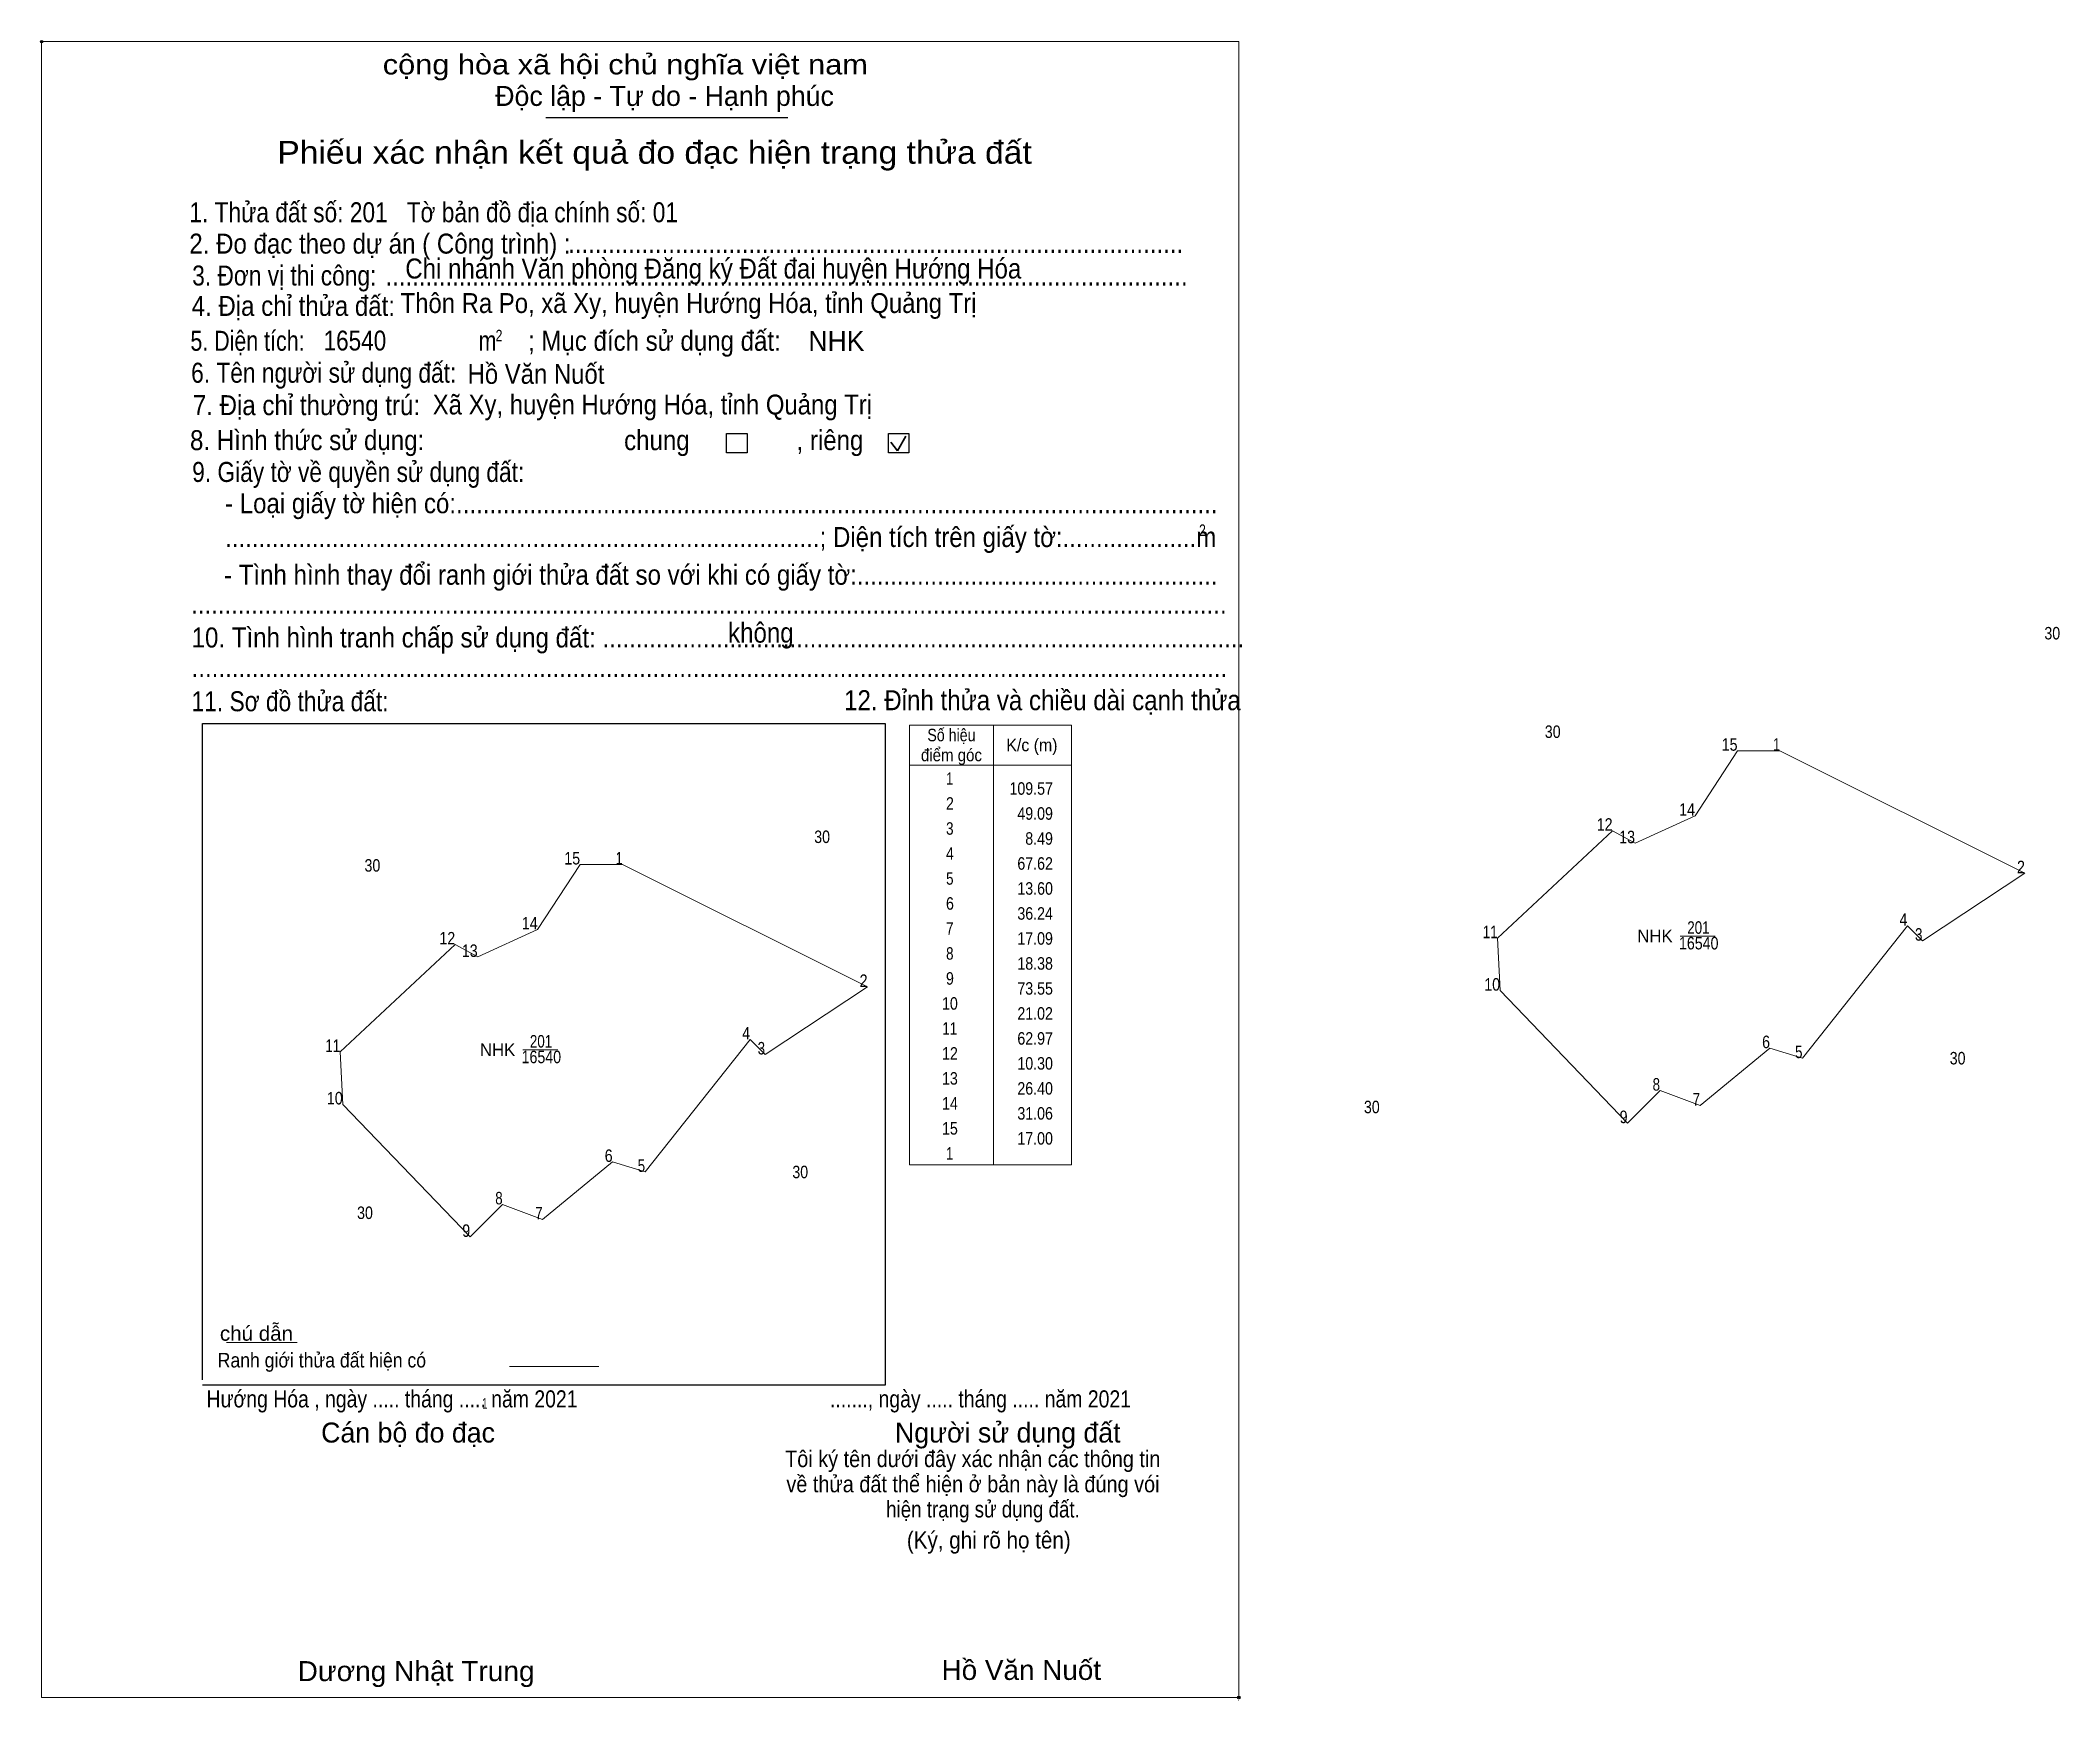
# Model space of a CAD drawing. Header units: metres. Extents: x 552074 to 552882, y 1818228 to 1818892.
import ezdxf
from ezdxf.enums import TextEntityAlignment as Align

# ---------------------------------------------------------------- set-up
doc = ezdxf.new("R2010")
doc.units = ezdxf.units.M
doc.header["$LTSCALE"] = 2
doc.header["$PDMODE"] = 32
doc.header["$PDSIZE"] = 1
for name, color, linetype, lineweight in [('1', 7, 'Continuous', 13), ('17', 7, 'Continuous', 13), ('2', 7, 'Continuous', 25), ('32', 7, 'Continuous', 13), ('6', 7, 'Continuous', 13), ('63', 7, 'Continuous', 13)]:
    doc.layers.add(name, color=color, linetype=linetype, lineweight=lineweight)

msp = doc.modelspace()

# ---------------------------------------------------------------- linework, layer by layer
at = {"layer": '1'}
for points in [[(552770, 1818608), (552868, 1818559), (552827, 1818532), (552821, 1818538), (552779, 1818485), (552766, 1818489), (552738, 1818466), (552722, 1818472), (552709, 1818459), (552658, 1818512), (552657, 1818533), (552703, 1818576), (552712, 1818571), (552736, 1818582), (552753, 1818608)], [(552306.88, 1818562.48), (552404.88, 1818513.48), (552363.88, 1818486.48), (552357.88, 1818492.48), (552315.88, 1818439.48), (552302.88, 1818443.48), (552274.88, 1818420.48), (552258.88, 1818426.48), (552245.88, 1818413.48), (552194.88, 1818466.48), (552193.88, 1818487.48), (552239.88, 1818530.48), (552248.88, 1818525.48), (552272.88, 1818536.48), (552289.88, 1818562.48)]]:
    msp.add_lwpolyline(points, close=True, dxfattribs=at)
at = {"layer": '17'}
msp.add_line((552148.38, 1818371.16), (552176.62, 1818371.16), dxfattribs=at)
at = {"layer": '2'}
for p, q in [((552276.17, 1818861.36), (552373.04, 1818861.36)), ((552138.81, 1818618.86), (552411.94, 1818618.86)), ((552138.81, 1818356.34), (552138.81, 1818618.86)), ((552411.94, 1818354.19), (552138.81, 1818354.19))]:
    msp.add_line(p, q, dxfattribs=at)
at = {"layer": '2', "lineweight": 35}
for p, q in [((552414.17, 1818731.51), (552416.89, 1818727.97)), ((552416.89, 1818727.97), (552420.21, 1818733.9))]:
    msp.add_line(p, q, dxfattribs=at)
at = {"layer": '2', "lineweight": 13}
msp.add_lwpolyline([(552074.4, 1818891.74), (552553.44, 1818891.74), (552553.44, 1818229.18), (552074.4, 1818229.18)], close=True, dxfattribs=at)
at = {"layer": '2'}
for points in [[(552348.5, 1818734.93), (552356.72, 1818734.93), (552356.72, 1818727.25), (552348.5, 1818727.25)], [(552413.22, 1818734.93), (552421.45, 1818734.93), (552421.45, 1818727.25), (552413.22, 1818727.25)]]:
    msp.add_lwpolyline(points, close=True, dxfattribs=at)
for p in [(552074.4, 1818891.74), (552553.43, 1818229.18)]:
    msp.add_point(p, dxfattribs=at)
at = {"layer": '32'}
for p, q in [((552753, 1818608), (552770, 1818608)), ((552289.88, 1818562.48), (552306.88, 1818562.48))]:
    msp.add_line(p, q, dxfattribs=at)
for points in [[(552770, 1818608), (552868, 1818559), (552827, 1818532), (552821, 1818538), (552779, 1818485), (552766, 1818489), (552738, 1818466), (552722, 1818472), (552709, 1818459), (552658, 1818512), (552657, 1818533), (552703, 1818576), (552712, 1818571)], [(552712, 1818571), (552736, 1818582), (552753, 1818608)], [(552306.88, 1818562.48), (552404.88, 1818513.48), (552363.88, 1818486.48), (552357.88, 1818492.48), (552315.88, 1818439.48), (552302.88, 1818443.48), (552274.88, 1818420.48), (552258.88, 1818426.48), (552245.88, 1818413.48), (552194.88, 1818466.48), (552193.88, 1818487.48), (552239.88, 1818530.48), (552248.88, 1818525.48)], [(552248.88, 1818525.48), (552272.88, 1818536.48), (552289.88, 1818562.48)]]:
    msp.add_lwpolyline(points, dxfattribs=at)
at = {"layer": '6'}
msp.add_line((552261.62, 1818361.64), (552297.3, 1818361.64), dxfattribs=at)
at = {"layer": '63', "lineweight": 25}
msp.add_line((552411.94, 1818618.88), (552411.94, 1818354.2), dxfattribs=at)
at = {"layer": '63'}
for p, q in [((552455.26, 1818618.29), (552455.26, 1818442.29)), ((552455.26, 1818618.29), (552455.26, 1818442.29)), ((552421.66, 1818602.29), (552486.46, 1818602.29)), ((552730.07, 1818533.79), (552744.07, 1818533.79)), ((552266.95, 1818488.27), (552280.95, 1818488.27))]:
    msp.add_line(p, q, dxfattribs=at)
msp.add_lwpolyline([(552421.66, 1818618.29), (552486.46, 1818618.29), (552486.46, 1818442.29), (552421.66, 1818442.29)], close=True, dxfattribs=at)

# ---------------------------------------------------------------- texts
at = {"layer": '1'}
for p in [(552719.98, 1818531.38), (552256.86, 1818485.86)]:
    msp.add_text('NHK', height=5, dxfattribs=at).set_placement(p, align=Align.CENTER)
for s, height, width, p in [('16540', 5, 0.85, (552737.48, 1818528.5)), ('201', 5, 0.8, (552737.355, 1818534.76)), ('201', 5, 0.8, (552274.235, 1818489.24)), ('16540', 5, 0.85, (552274.36, 1818482.98)), ('1', 4.225, 0.65, (552251.72, 1818344.72))]:
    msp.add_text(s, height=height, dxfattribs=dict(at, width=width)).set_placement(p, align=Align.CENTER)
at = {"layer": '2'}
for s, height, width, p in [('cộng hòa xã hội chủ nghĩa việt nam', 7.995, 1.15, (552210.9, 1818878.62)), ('1. Thửa đất số: 201   Tờ bản đồ địa chính số: 01', 8, 0.85, (552133.5, 1818819.46)), ('2. Đo đạc theo dự án ( Công trình) : ', 8.001, 0.9, (552133.5, 1818806.92)), ('............................................................................................', 8.001, 0.9, (552285.04, 1818807.2)), ('3. Đơn vị thi công:', 8.001, 0.85, (552134.64, 1818794.16)), ('Chi nhánh Văn phòng Đăng ký Đất đai huyện Hướng Hóa', 7.994, 0.9, (552219.92, 1818796.96)), ('4. Địa chỉ thửa đất:', 8.001, 0.9, (552134.42, 1818782)), ('........................................................................................................................', 8.001, 0.9, (552211.94, 1818794.16)), ('Thôn Ra Po, xã Xy, huyện Hướng Hóa, tỉnh Quảng Trị', 7.94, 0.9, (552218.04, 1818783.16)), ('5. Diện tích:', 8.001, 0.8, (552133.94, 1818768.04)), ('16540', 7.94, 0.85, (552187.2, 1818768.16)), ('2', 4.568, 0.8, (552256.06, 1818771.86)), ('; Mục đích sử dụng đất:', 7.995, 0.9, (552269.04, 1818768.04)), ('m', 7.995, 0.8, (552249.26, 1818768.04)), ('6. Tên người sử dụng đất:', 8.001, 0.85, (552134.22, 1818755.26)), ('Hồ Văn Nuốt', 7.94, 0.9, (552244.86, 1818754.82)), ('7. Địa chỉ thường trú:', 8.001, 0.9, (552134.92, 1818742.28)), ('Xã Xy, huyện Hướng Hóa, tỉnh Quảng Trị', 7.943, 0.9, (552230.9, 1818742.56)), ('8. Hình thức sử dụng:', 8.001, 0.9, (552133.78, 1818728.28)), ('chung                , riêng', 7.995, 0.9, (552307.48, 1818728.28)), ('9. Giấy tờ về quyền sử dụng đất:', 8.001, 0.85, (552134.64, 1818715.56)), ('     - Loại giấy tờ hiện có:..................................................................................................................', 7.995, 0.9, (552134.42, 1818703.04)), ('     .........................................................................................; Diện tích trên giấy tờ:....................m', 7.995, 0.9, (552134.42, 1818689.52)), ('2', 4.568, 0.8, (552537.54, 1818693.98)), ('     - Tình hình thay đổi ranh giới thửa đất so với khi có giấy tờ:......................................................', 7.995, 0.9, (552134.02, 1818674.42)), ('...........................................................................................................................................................', 7.995, 0.9, (552134.22, 1818662.84)), ('10. Tình hình tranh chấp sử dụng đất: ................................................................................................', 8.001, 0.9, (552134.42, 1818649.32)), ('không', 7.996, 0.9, (552349.08, 1818651.26)), ('...........................................................................................................................................................', 7.995, 0.9, (552134.42, 1818637.48)), ('11. Sơ đồ thửa đất:', 8.001, 0.85, (552134.42, 1818623.8)), ('12. Đỉnh thửa và chiều dài cạnh thửa', 8.011, 0.9, (552395.5, 1818624.22)), ('Hướng Hóa , ngày ..... tháng ..... năm 2021', 6.833, 0.85, (552140.38, 1818345.24)), ('......., ngày ..... tháng ..... năm 2021', 6.833, 0.85, (552389.86, 1818345.24)), ('(Ký, ghi rõ họ tên)', 6.854, 0.9, (552420.62, 1818288.76)), ('Dương Nhật Trung', 8.004, 1.05, (552176.82, 1818235.72)), ('Hồ Văn Nuốt', 7.94, 1.05, (552434.5, 1818236.2))]:
    msp.add_text(s, height=height, dxfattribs=dict(at, width=width)).set_placement(p)
for s, height, p in [('Độc lập - Tự do - Hạnh phúc', 7.995, (552255.9, 1818866.02)), ('NHK', 7.943, (552381.2, 1818767.98)), ('Cán bộ đo đạc', 7.996, (552186.24, 1818331.18)), ('Người sử dụng đất', 7.995, (552415.86, 1818331.18))]:
    msp.add_text(s, height=height, dxfattribs=at).set_placement(p)
for s, height, width, p in [('Phiếu xác nhận kết quả đo đạc hiện trạng thửa đất', 9.136, 1.1, (552319.66, 1818842.88)), ('Tôi ký tên dưới đây xác nhận các thông tin', 6.605, 0.9, (552446.98, 1818321.36)), ('về thửa đất thể hiện ở bản này là đúng vói', 6.605, 0.9, (552447.06, 1818311.28)), ('hiện trạng sử dụng đất.', 6.591, 0.85, (552451.08, 1818301.2))]:
    msp.add_text(s, height=height, dxfattribs=dict(at, width=width)).set_placement(p, align=Align.CENTER)
msp.add_text('.', height=2.285, dxfattribs=at).set_placement((552553.381, 1818227.92), align=Align.CENTER)
at = {"layer": '6'}
for s, width, p in [('chú dẫn', 1.05, (552145.74, 1818371.92)), ('Ranh giới thửa đất hiện có ', 0.9, (552144.86, 1818361.22))]:
    msp.add_text(s, height=5.854, dxfattribs=dict(at, width=width)).set_placement(p)
at = {"layer": '63'}
for s, width, p in [('30', 0.85, (552878.95, 1818652.53)), ('Số hiệu', 0.85, (552438.455, 1818611.79)), ('K/c (m)', 0.95, (552470.665, 1818607.79)), ('30', 0.85, (552679.06, 1818613.12)), ('điểm góc', 0.9, (552438.465, 1818603.79)), (' 1', 0.75, (552437.06, 1818594.39)), (' 2', 0.85, (552437.06, 1818584.39)), ('30', 0.85, (552386.71, 1818571.07)), (' 3', 0.8, (552437.065, 1818574.39)), ('30', 0.85, (552206.76, 1818559.62)), (' 4', 0.85, (552437.06, 1818564.39)), (' 5', 0.8, (552437.065, 1818554.39)), (' 6', 0.85, (552437.065, 1818544.39)), (' 7', 0.8, (552437.06, 1818534.39)), (' 8', 0.8, (552437.06, 1818524.39)), (' 9', 0.85, (552437.06, 1818514.39)), (' 10', 0.85, (552437.055, 1818504.39)), (' 11', 0.8, (552437.055, 1818494.39)), (' 12', 0.85, (552437.065, 1818484.39)), ('30', 0.85, (552841.07, 1818482.48)), (' 13', 0.85, (552437.06, 1818474.39)), (' 14', 0.85, (552437.055, 1818464.39)), ('30', 0.85, (552606.67, 1818462.96)), (' 15', 0.85, (552437.06, 1818454.39)), (' 1', 0.75, (552437.06, 1818444.39)), ('30', 0.85, (552377.95, 1818436.96)), ('30', 0.85, (552203.79, 1818420.63))]:
    msp.add_text(s, height=5, dxfattribs=dict(at, width=width)).set_placement(p, align=Align.CENTER)
for s, width, p in [(' 15', 0.85, (552753, 1818608)), (' 1', 0.75, (552770, 1818608)), ('109.57', 0.85, (552479.06, 1818590.39)), ('49.09', 0.85, (552479.06, 1818580.39)), (' 12', 0.85, (552703, 1818576)), (' 14', 0.85, (552736, 1818582)), ('8.49', 0.85, (552479.06, 1818570.39)), (' 13', 0.85, (552712, 1818571)), (' 15', 0.85, (552289.88, 1818562.48)), (' 1', 0.75, (552306.88, 1818562.48)), ('67.62', 0.85, (552479.06, 1818560.39)), (' 2', 0.85, (552868, 1818559)), ('13.60', 0.85, (552479.06, 1818550.39)), (' 14', 0.85, (552272.88, 1818536.48)), ('36.24', 0.85, (552479.06, 1818540.39)), (' 4', 0.85, (552821, 1818538)), (' 12', 0.85, (552239.88, 1818530.48)), ('17.09', 0.85, (552479.06, 1818530.39)), (' 11', 0.8, (552657, 1818533)), (' 3', 0.8, (552827, 1818532)), (' 13', 0.85, (552248.88, 1818525.48)), ('18.38', 0.85, (552479.06, 1818520.39)), (' 2', 0.85, (552404.88, 1818513.48)), (' 10', 0.85, (552658, 1818512)), ('73.55', 0.85, (552479.06, 1818510.39)), ('21.02', 0.85, (552479.06, 1818500.39)), (' 11', 0.8, (552193.88, 1818487.48)), (' 4', 0.85, (552357.88, 1818492.48)), ('62.97', 0.85, (552479.06, 1818490.39)), (' 6', 0.85, (552766, 1818489)), (' 3', 0.8, (552363.88, 1818486.48)), ('10.30', 0.85, (552479.06, 1818480.39)), (' 5', 0.8, (552779, 1818485)), (' 8', 0.8, (552722, 1818472)), (' 10', 0.85, (552194.88, 1818466.48)), ('26.40', 0.85, (552479.06, 1818470.39)), (' 7', 0.8, (552738, 1818466)), ('31.06', 0.85, (552479.06, 1818460.39)), (' 9', 0.85, (552709, 1818459)), ('17.00', 0.85, (552479.06, 1818450.39)), (' 6', 0.85, (552302.88, 1818443.48)), (' 5', 0.8, (552315.88, 1818439.48)), (' 8', 0.8, (552258.88, 1818426.48)), (' 7', 0.8, (552274.88, 1818420.48)), (' 9', 0.85, (552245.88, 1818413.48))]:
    msp.add_text(s, height=5, dxfattribs=dict(at, width=width)).set_placement(p, align=Align.RIGHT)

doc.saveas('drawing.dxf')
